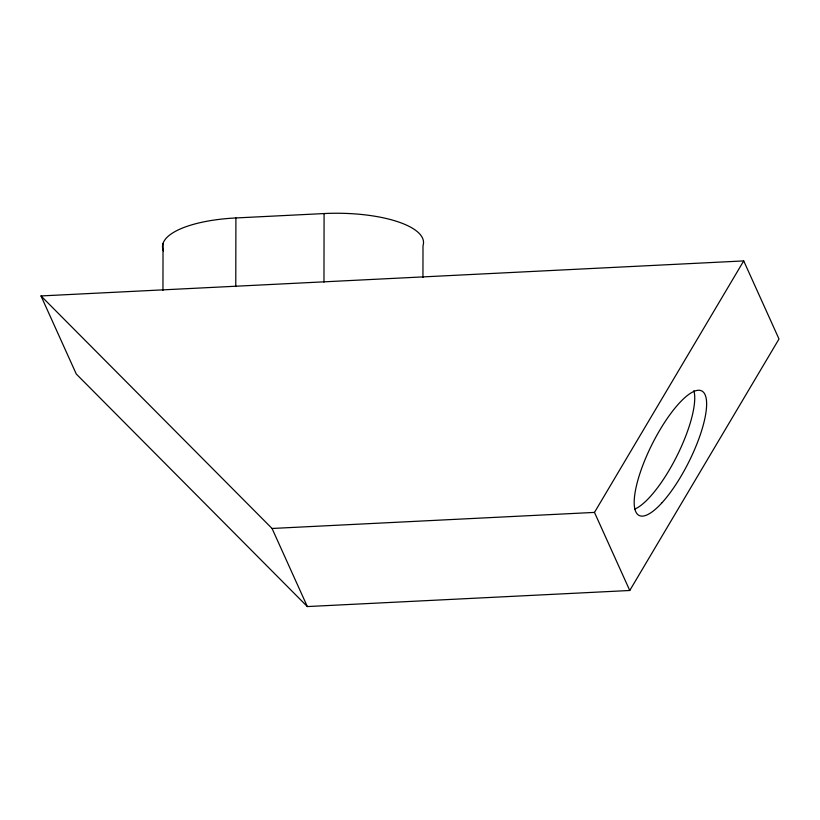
<?xml version="1.0" encoding="UTF-8"?>
<svg xmlns="http://www.w3.org/2000/svg" width="820" height="820" viewBox="0 0 820 820"><rect width="100%" height="100%" fill="white"/><g stroke="black" fill="none" stroke-linecap="round" stroke-linejoin="round"><path stroke-width="1.23" d="M162.954 290.413L163.036 243.427M235.781 286.529L235.904 217.956L324.084 213.559A86.418 29.13 0.1 0 1 422.997 245.723L422.946 277.467M323.972 282.131L324.084 213.559M629.76 590.492L594.479 512.408L743.719 260.914L41 295.938L76.28 374.022L307.336 606.564L629.76 590.492L779 339.008L743.719 260.914M41 295.938L272.055 528.47L594.479 512.408M272.055 528.47L307.336 606.564M163.498 251.033A86.418 29.13 0.1 0 1 235.904 217.956M693.884 390.668A69.69 20.377 -63.3 0 1 677.043 455.715A69.69 20.377 -63.3 0 1 634.711 509.107M662.15 502.588A69.69 20.377 -63.3 0 0 705.097 394.768A69.69 20.377 -63.3 0 0 643.966 462.336A69.69 20.377 -63.3 0 0 662.15 502.588"/></g></svg>
